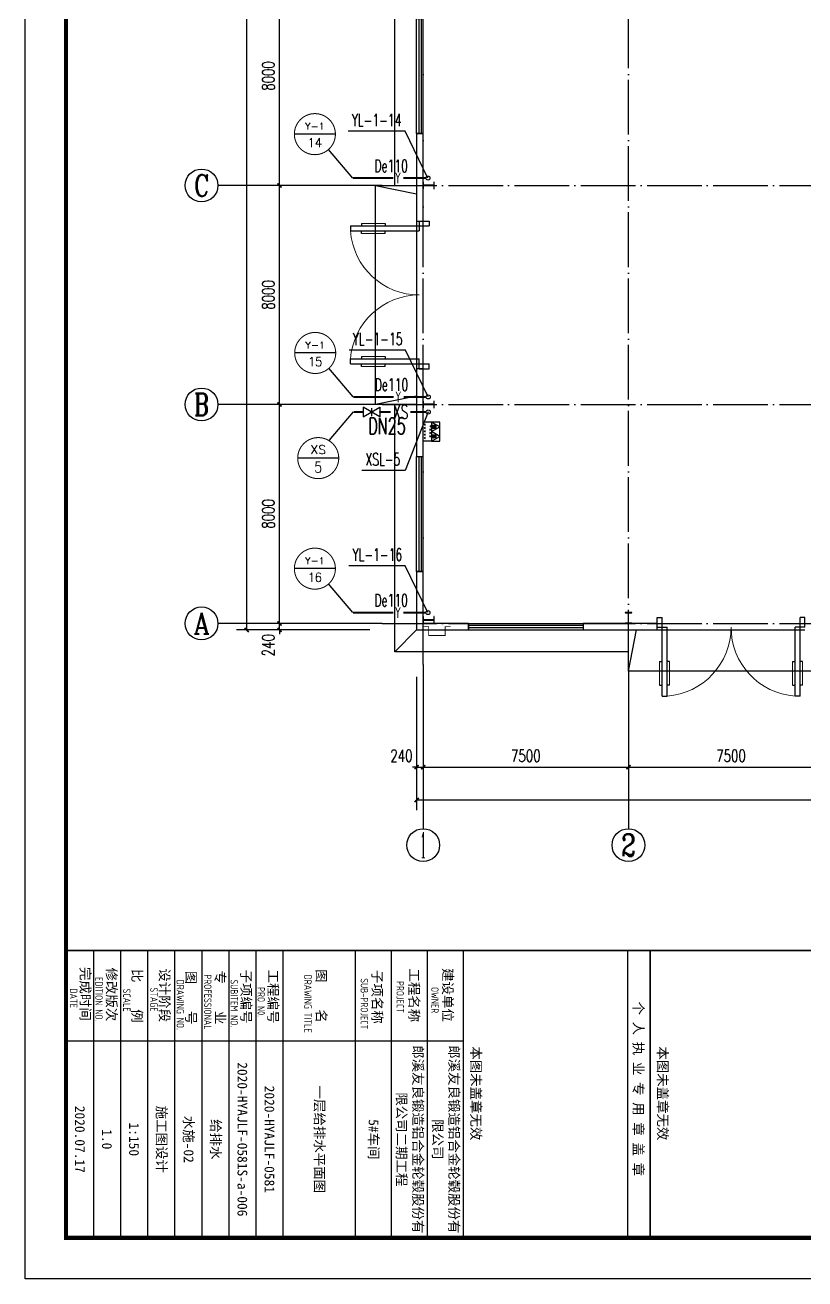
# Model space of a CAD drawing. Extents: x 14033796 to 29392202, y -1365078 to -465345.
# Drawn here: x 14681416 to 14709916, y -730593 to -684783 of the extents above; entities that cross this region are included whole.
import ezdxf
from ezdxf.enums import TextEntityAlignment as Align

# ---------------------------------------------------------------- set-up
doc = ezdxf.new("R2010")
doc.units = 0
doc.header["$LTSCALE"] = 1000
doc.header["$MEASUREMENT"] = 0
doc.linetypes.add('DOTE', pattern=[2.42, 2, -0.2, 0.02, -0.2])
for name, color, linetype in [('AXIS', 3, 'Continuous'), ('AXIS_TEXT', 7, 'Continuous'), ('COLUMN', 2, 'Continuous'), ('DIM_消防', 3, 'Continuous'), ('DIM_雨水', 3, 'Continuous'), ('DOTE', 8, 'DOTE'), ('EQUIP_消防', 7, 'Continuous'), ('PIPE-消防', 1, 'Continuous'), ('PIPE-雨水', 4, 'Continuous'), ('PUB_TITLE', 4, 'Continuous'), ('TEXT_消防', 7, 'Continuous'), ('TEXT_雨水', 7, 'Continuous'), ('TK', 4, 'Continuous'), ('TWT_TEXT', 7, 'Continuous'), ('VALVE_消防', 7, 'Continuous'), ('VPIPE-消防', 1, 'Continuous'), ('VPIPE-雨水', 4, 'Continuous'), ('WALL-PARAPET', 6, 'Continuous'), ('WINDOW', 4, 'Continuous')]:
    doc.layers.add(name, color=color, linetype=linetype)
doc.styles.add('_TCH_AXIS', font='COMPLEX', dxfattribs={"bigfont": 'GBCBIG'})
doc.styles.add('_TCH_DIM_T3', font='SIMPLEX', dxfattribs={"width": 0.705882, "bigfont": 'GBCBIG'})
doc.styles.add('_TWT_CIRCLE', font='COMPLEX', dxfattribs={"width": 1.1, "height": 3, "bigfont": 'HZTXT'})
doc.styles.add('_TWT_PIPEDN', font='SIMPLEX', dxfattribs={"width": 0.8, "height": 3, "bigfont": 'HZTXT'})
doc.styles.add('_TWT_PIPETEXT', font='COMPLEX', dxfattribs={"width": 0.8, "height": 2.5, "bigfont": 'HZTXT'})
doc.styles.add('_TWT_SERIAL', font='COMPLEX', dxfattribs={"width": 0.8, "height": 3, "bigfont": 'HZTXT'})
doc.styles.add('COMPLEX', font='COMPLEX')
doc.styles.add('TSSD_REIN', font='tssdeng.shx', dxfattribs={"width": 0.7, "bigfont": 'tssdchn.shx'})
doc.styles.add('图签宋体', font='', dxfattribs={"height": 300})
doc.styles.get('图签宋体').set_extended_font_data('NSimSun')
doc.dimstyles.new('_TCH_ARCH&&150', dxfattribs={"dimtxt": 446.25, "dimasz": 150, "dimexe": 375, "dimexo": 450, "dimgap": 189.375, "dimtad": 1, "dimdec": 0, "dimzin": 0, "dimdsep": 46, "dimtxsty": '_TCH_DIM_T3', "dimblk": 'ARCHTICK', "dimcen": 0.09, "dimclrt": 7, "dimazin": 2, "dimtfac": 1, "dimtdec": 0, "dimtix": 1, "dimtmove": 2, "dimatfit": 3, "dimfxl": 0, "dimtolj": 1, "dimtzin": 0, "dimarcsym": 0})

# ---------------------------------------------------------------- blocks, each defined once
blk = doc.blocks.new('A$C797E1D2B')
at = {"layer": 'COLUMN'}
h = blk.add_hatch(color=256, dxfattribs=at)
h.paths.add_polyline_path([(125, 400), (250, 400), (250, 388), (130, 388), (130, 200), (125, 200)])
h.paths.add_polyline_path([(0, 400), (125, 400), (125, 200), (120, 200), (120, 388), (0, 388)])
h.paths.add_polyline_path([(0, 12), (120, 12), (120, 200), (125, 200), (125, 0), (0, 0)])
h.paths.add_polyline_path([(125, 200), (130, 200), (130, 12), (250, 12), (250, 0), (125, 0)])
blk.add_lwpolyline([(250, 0), (250, 12), (130, 12), (130, 388), (250, 388), (250, 400), (0, 400), (0, 388), (120, 388), (120, 12), (0, 12), (0, 0)], close=True, dxfattribs=at)
blk = doc.blocks.new('消防软管卷盘')
blk.add_lwpolyline([(4963954, 151899), (4963954, 150312), (4964641, 150312), (4964641, 151899)], close=True)
for points, const_width in [([(4964134, 151704), (4964482, 151704)], 1), ([(4964134, 151566), (4964482, 151566)], 1), ([(4964134, 151428), (4964482, 151428)], 1), ([(4964134, 151290), (4964482, 151290)], 1), ([(4964134, 151152), (4964482, 151152)], 1), ([(4964134, 151014), (4964482, 151014)], 0.1), ([(4964134, 150876), (4964482, 150876)], 1), ([(4964134, 150738), (4964482, 150738)], 1), ([(4964150, 150600), (4964499, 150600)], 1), ([(4964150, 150462), (4964499, 150462)], 1)]:
    blk.add_lwpolyline(points, dxfattribs=dict(const_width=const_width))
for centre, start, end in [((4964134, 151636), 90, 270), ((4964134, 151360), 90, 270), ((4964134, 151084), 90, 270), ((4964134, 150808), 90, 270), ((4964482, 151498), 270, 90), ((4964482, 151222), 270, 90), ((4964482, 150946), 270, 90), ((4964499, 150670), 270, 90), ((4964150, 150532), 90, 270)]:
    blk.add_arc(centre, 69, start, end)
blk = doc.blocks.new('$TwtSys$00000546')
h = blk.add_hatch()
h.set_pattern_fill('ANSI31', color=256, scale=200, style=0)
h.set_pattern_definition([(45, (-38543.802, -6670.83), (-17.67767, 17.67767), [])])
h.paths.add_polyline_path([(-65, 174), (65, 174), (65, 44), (-65, 44)])
for points in [[(0, 344), (-198, 0), (198, 0)], [(-65, 174), (65, 174), (65, 44), (-65, 44)]]:
    blk.add_lwpolyline(points, close=True)
blk = doc.blocks.new('92623')
blk.add_lwpolyline([(8910066, 83014), (8909273, 83014), (8909273, 82670), (8910066, 82670)], close=True)
at = {"xscale": -0.5, "yscale": 0.5, "zscale": 0.5, "rotation": 89.99999999998747}
blk.add_blockref('消防软管卷盘', (8985223, 2565334), dxfattribs=at)
at = {"layer": 'EQUIP_消防', "rotation": 180}
for p in [(8909471, 83014), (8909868, 83014)]:
    blk.add_blockref('$TwtSys$00000546', p, dxfattribs=at)
blk = doc.blocks.new('GeYuanFrame_42705131', base_point=(20.09, 4.53))
at = {"layer": 'PUB_TITLE'}
blk.add_lwpolyline([(1013.09, 14.53), (1013.09, 111.33)], dxfattribs=at)
at = {"layer": 'TK'}
for p, q in [((991.09, 102.53), (1061.09, 102.53)), ((991.09, 93.73), (1061.09, 93.73)), ((991.09, 84.93), (1013.09, 84.93)), ((991.09, 84.93), (1061.09, 84.93)), ((991.09, 67.37), (1061.09, 67.37)), ((991.09, 67.33), (1061.09, 67.33)), ((991.09, 60.77), (1061.09, 60.77)), ((991.09, 54.17), (1061.09, 54.17)), ((991.09, 47.57), (1061.09, 47.57)), ((991.09, 40.97), (1061.09, 40.97)), ((991.09, 34.37), (1061.09, 34.37)), ((991.09, 27.77), (1061.09, 27.77)), ((991.09, 21.17), (1061.09, 21.17)), ((991.09, 14.53), (1061.09, 14.53))]:
    blk.add_line(p, q, dxfattribs=at)
blk.add_lwpolyline([(20.09, 4.53), (20.09, 598.53), (1071.09, 598.53), (1071.09, 4.53)], close=True, dxfattribs=at)
at = {"layer": 'TK', "const_width": 1}
blk.add_lwpolyline([(45.09, 588.53), (1061.09, 588.53), (1061.09, 14.53), (45.09, 14.53)], close=True, dxfattribs=at)
at = {"layer": 'TK'}
for points, const_width in [([(991.09, 588.53), (991.09, 14.53)], 0.4), ([(991.09, 156.83), (1061.09, 156.83)], 0.35), ([(991.09, 111.33), (1061.09, 111.33)], 0.35), ([(991.09, 67.37), (1061.09, 67.37)], 0.35)]:
    blk.add_lwpolyline(points, dxfattribs=dict(at, const_width=const_width))
blk.add_lwpolyline([(991.09, 151.33), (1061.09, 151.33)], dxfattribs=at)
at = {"layer": 'TK', "style": '图签宋体'}
for s, p in [('本图未盖章无效', (1014.43, 158.7)), ('个 人 执 业 专 用 章 盖 章', (1003.52, 152.77)), ('本图未盖章无效', (1014.43, 113.2)), ('建设单位', (995.39, 106.33)), ('工程名称', (995.47, 98.12)), ('子项名称', (995.85, 89.14)), ('图    名', (995.63, 75.5)), ('工程编号', (995.77, 63.77)), ('子项编号', (995.77, 57.19)), ('专    业', (996.01, 50.88)), ('图    号', (996.02, 43.77)), ('设计阶段', (995.45, 37.32)), ('比    例', (995.59, 30.63)), ('修改版次', (995.24, 24.41)), ('完成时间', (995.11, 18.02))]:
    blk.add_text(s, height=2.4, dxfattribs=at).set_placement(p)
at = {"layer": 'TK', "style": 'TSSD_REIN'}
for s, width, p in [('OWNER', 0.7, (999.98, 103.48)), ('PROJECT', 0.7, (998.52, 95.02)), ('SUB-PROJECT', 0.7, (997.86, 86.3)), ('DRAWING TITLE', 0.7, (996.97, 72.53)), ('PRO N0.', 0.7, (1000.01, 61.15)), ('SUBITEM NO.', 0.7, (998.15, 54.58)), ('PROFESSIONAL', 0.8, (996.88, 48.15)), ('DRAWING NO.', 0.7, (998.19, 41.45)), ('STAGE', 0.7, (1000.09, 35.03)), ('SCALE', 0.7, (1000.38, 28.42)), ('EDITION NO.', 0.8, (997.53, 21.64)), ('DATE', 0.7, (1000.33, 15.45))]:
    blk.add_text(s, height=1.8, dxfattribs=dict(at, width=width)).set_placement(p)
at = {"layer": 'TK', "char_height": 2.4, "width": 48, "attachment_point": 5, "style": '图签宋体'}
for s, insert in [('郎溪友良锻造铝合金轮毂股份有限公司', (1037.09, 106.93)), ('郎溪友良锻造铝合金轮毂股份有限公司二期工程', (1037.09, 98.13)), ('5#车间', (1037.09, 89.33)), ('一层给排水平面图', (1037.09, 76.13)), ('2020-HYAJLF-0581', (1037.09, 64.07)), ('2020-HYAJLF-0581S-a-006', (1037.09, 57.47)), ('给排水', (1037.09, 50.87)), ('水施-02', (1037.09, 44.27)), ('施工图设计', (1037.09, 37.67)), ('1:150', (1037.09, 31.07)), ('1.0', (1037.09, 24.47)), ('2020.07.17', (1037.09, 17.88))]:
    blk.add_mtext(s, dxfattribs=dict(at, insert=insert))
blk = doc.blocks.new('$DorLib2D$00000011')
for p, q in [((-0.4667, 0.4709), (-0.4667, -0.0625)), ((-0.4667, 0.4709), (-0.4333, 0.4709)), ((-0.4333, 0.4709), (-0.4333, 0.0042)), ((0.4333, 0.4709), (0.4333, 0.0042)), ((0.4667, 0.4709), (0.4333, 0.4709)), ((0.4667, 0.4709), (0.4667, -0.0625)), ((-0.4833, 0.3962), (-0.4667, 0.3962)), ((-0.4167, 0.3962), (-0.4333, 0.3962)), ((0.4167, 0.3962), (0.4333, 0.3962)), ((0.4833, 0.3962), (0.4667, 0.3962)), ((-0.4833, 0.2346), (-0.4667, 0.2346)), ((-0.4167, 0.2346), (-0.4333, 0.2346)), ((0.4167, 0.2346), (0.4333, 0.2346)), ((0.4833, 0.2346), (0.4667, 0.2346)), ((-0.5, 0.0042), (-0.4333, 0.0042)), ((-0.5, 0.0042), (-0.5, -0.0625)), ((0.5, 0.0042), (0.4333, 0.0042)), ((0.5, 0.0042), (0.5, -0.0625)), ((-0.5, -0.0625), (-0.4667, -0.0625)), ((0.5, -0.0625), (0.4667, -0.0625))]:
    blk.add_line(p, q)
at = {"lineweight": 13}
for p, q in [((-0.4833, 0.3962), (-0.4833, 0.2346)), ((-0.4167, 0.3962), (-0.4167, 0.2346)), ((0.4167, 0.3962), (0.4167, 0.2346)), ((0.4833, 0.3962), (0.4833, 0.2346))]:
    blk.add_line(p, q, dxfattribs=at)
for centre, start, end in [((-0.4667, 0.0042), 0, 85.90396), ((0.4667, 0.0042), 94.09604, 180)]:
    blk.add_arc(centre, 0.4667, start, end, dxfattribs=at)
blk = doc.blocks.new('$TCHSYS$WIN2D')
for p, q in [((-0.5, 0.5), (0.5, 0.5)), ((-0.5, 0.5), (-0.5, -0.5)), ((0.5, 0.5), (0.5, -0.5)), ((0.5, 0.167), (-0.5, 0.167)), ((0.5, -0.167), (-0.5, -0.167)), ((-0.5, -0.5), (0.5, -0.5))]:
    blk.add_line(p, q)
blk = doc.blocks.new('_AXISO')
blk.add_circle((0, 0), 0.5)
at = {"layer": 'AXIS_TEXT', "style": 'COMPLEX', "width": 1.041667}
blk.add_attdef('A', text='', height=0.56, dxfattribs=at).set_placement((-0.25, -0.28), (0.25, -0.28), align=Align.FIT)
blk = doc.blocks.new('_ArchTick')
at = {"color": 0, "linetype": 'ByBlock', "const_width": 0.4}
blk.add_lwpolyline([(-0.5, -0.5), (0.5, 0.5)], dxfattribs=at)
blk = doc.blocks.new('*D63')
at = {"layer": 'AXIS', "color": 0, "lineweight": -2}
for p, q in [((14695726, -708593), (14695726, -713468)), ((14756206, -708593), (14756206, -713468)), ((14695726, -713093), (14756206, -713093))]:
    blk.add_line(p, q, dxfattribs=at)
at = {"layer": 'Defpoints', "color": 0}
for p in [(14695726, -708143), (14756206, -708143), (14756206, -713093)]:
    blk.add_point(p, dxfattribs=at)
at = {"layer": 'AXIS', "color": 0, "lineweight": -2, "xscale": 150, "yscale": 150, "zscale": 150, "rotation": 180}
blk.add_blockref('_ArchTick', (14695726, -713093), dxfattribs=at)
at = {"layer": 'AXIS', "color": 0, "lineweight": -2, "xscale": 150, "yscale": 150, "zscale": 150}
blk.add_blockref('_ArchTick', (14756206, -713093), dxfattribs=at)
at = {"layer": 'AXIS', "color": 7, "insert": (14725966, -712680), "char_height": 446.2, "attachment_point": 5, "style": '_TCH_DIM_T3'}
blk.add_mtext('\\A1;60480', dxfattribs=at)
blk = doc.blocks.new('*D64')
at = {"layer": 'AXIS', "color": 0, "lineweight": -2}
for p, q in [((14695726, -708593), (14695726, -712268)), ((14695966, -708593), (14695966, -712268)), ((14695726, -711893), (14695576, -711893)), ((14695726, -711893), (14695966, -711893)), ((14695966, -711893), (14696116, -711893))]:
    blk.add_line(p, q, dxfattribs=at)
at = {"layer": 'Defpoints', "color": 0}
for p in [(14695726, -708143), (14695966, -708143), (14695966, -711893)]:
    blk.add_point(p, dxfattribs=at)
at = {"layer": 'AXIS', "color": 0, "lineweight": -2, "xscale": 150, "yscale": 150, "zscale": 150}
blk.add_blockref('_ArchTick', (14695726, -711893), dxfattribs=at)
at = {"layer": 'AXIS', "color": 0, "lineweight": -2, "xscale": 150, "yscale": 150, "zscale": 150, "rotation": 180}
blk.add_blockref('_ArchTick', (14695966, -711893), dxfattribs=at)
at = {"layer": 'AXIS', "color": 7, "insert": (14695171, -711480), "char_height": 446.2, "attachment_point": 5, "style": '_TCH_DIM_T3'}
blk.add_mtext('\\A1;240', dxfattribs=at)
blk = doc.blocks.new('*D65')
at = {"layer": 'AXIS', "color": 0, "lineweight": -2}
for p, q in [((14695966, -708593), (14695966, -712268)), ((14703466, -708593), (14703466, -712268)), ((14695966, -711893), (14703466, -711893))]:
    blk.add_line(p, q, dxfattribs=at)
at = {"layer": 'Defpoints', "color": 0}
for p in [(14695966, -708143), (14703466, -708143), (14703466, -711893)]:
    blk.add_point(p, dxfattribs=at)
at = {"layer": 'AXIS', "color": 0, "lineweight": -2, "xscale": 150, "yscale": 150, "zscale": 150, "rotation": 180}
blk.add_blockref('_ArchTick', (14695966, -711893), dxfattribs=at)
at = {"layer": 'AXIS', "color": 0, "lineweight": -2, "xscale": 150, "yscale": 150, "zscale": 150}
blk.add_blockref('_ArchTick', (14703466, -711893), dxfattribs=at)
at = {"layer": 'AXIS', "color": 7, "insert": (14699716, -711480), "char_height": 446.2, "attachment_point": 5, "style": '_TCH_DIM_T3'}
blk.add_mtext('\\A1;7500', dxfattribs=at)
blk = doc.blocks.new('*D66')
at = {"layer": 'AXIS', "color": 0, "lineweight": -2}
for p, q in [((14703466, -708593), (14703466, -712268)), ((14710966, -708593), (14710966, -712268)), ((14703466, -711893), (14710966, -711893))]:
    blk.add_line(p, q, dxfattribs=at)
at = {"layer": 'Defpoints', "color": 0}
for p in [(14703466, -708143), (14710966, -708143), (14710966, -711893)]:
    blk.add_point(p, dxfattribs=at)
at = {"layer": 'AXIS', "color": 0, "lineweight": -2, "xscale": 150, "yscale": 150, "zscale": 150, "rotation": 180}
blk.add_blockref('_ArchTick', (14703466, -711893), dxfattribs=at)
at = {"layer": 'AXIS', "color": 0, "lineweight": -2, "xscale": 150, "yscale": 150, "zscale": 150}
blk.add_blockref('_ArchTick', (14710966, -711893), dxfattribs=at)
at = {"layer": 'AXIS', "color": 7, "insert": (14707216, -711480), "char_height": 446.2, "attachment_point": 5, "style": '_TCH_DIM_T3'}
blk.add_mtext('\\A1;7500', dxfattribs=at)
blk = doc.blocks.new('*D85')
at = {"layer": 'AXIS', "color": 0, "lineweight": -2}
for p, q in [((14694016, -586403), (14689141, -586403)), ((14689516, -706883), (14689516, -586403)), ((14694016, -706883), (14689141, -706883))]:
    blk.add_line(p, q, dxfattribs=at)
at = {"layer": 'Defpoints', "color": 0}
for p in [(14689516, -586403), (14694466, -586403), (14694466, -706883)]:
    blk.add_point(p, dxfattribs=at)
at = {"layer": 'AXIS', "color": 0, "lineweight": -2, "xscale": 150, "yscale": 150, "zscale": 150}
for p, rotation in [((14689516, -586403), 90), ((14689516, -706883), 270)]:
    blk.add_blockref('_ArchTick', p, dxfattribs=dict(at, rotation=rotation))
at = {"layer": 'AXIS', "color": 7, "insert": (14689104, -646643), "char_height": 446.2, "attachment_point": 5, "rotation": 90, "style": '_TCH_DIM_T3'}
blk.add_mtext('\\A1;120480', dxfattribs=at)
blk = doc.blocks.new('*D86')
at = {"layer": 'AXIS', "color": 0, "lineweight": -2}
for p, q in [((14694016, -706643), (14690341, -706643)), ((14690716, -706643), (14690716, -706493)), ((14690716, -706883), (14690716, -706643)), ((14694016, -706883), (14690341, -706883)), ((14690716, -706883), (14690716, -707033))]:
    blk.add_line(p, q, dxfattribs=at)
at = {"layer": 'Defpoints', "color": 0}
for p in [(14690716, -706643), (14694466, -706643), (14694466, -706883)]:
    blk.add_point(p, dxfattribs=at)
at = {"layer": 'AXIS', "color": 0, "lineweight": -2, "xscale": 150, "yscale": 150, "zscale": 150}
for p, rotation in [((14690716, -706643), 270), ((14690716, -706883), 90)]:
    blk.add_blockref('_ArchTick', p, dxfattribs=dict(at, rotation=rotation))
at = {"layer": 'AXIS', "color": 7, "insert": (14690304, -707438), "char_height": 446.2, "attachment_point": 5, "rotation": 90, "style": '_TCH_DIM_T3'}
blk.add_mtext('\\A1;240', dxfattribs=at)
blk = doc.blocks.new('*D87')
at = {"layer": 'AXIS', "color": 0, "lineweight": -2}
for p, q in [((14694016, -698643), (14690341, -698643)), ((14690716, -706643), (14690716, -698643)), ((14694016, -706643), (14690341, -706643))]:
    blk.add_line(p, q, dxfattribs=at)
at = {"layer": 'Defpoints', "color": 0}
for p in [(14690716, -698643), (14694466, -698643), (14694466, -706643)]:
    blk.add_point(p, dxfattribs=at)
at = {"layer": 'AXIS', "color": 0, "lineweight": -2, "xscale": 150, "yscale": 150, "zscale": 150}
for p, rotation in [((14690716, -698643), 90), ((14690716, -706643), 270)]:
    blk.add_blockref('_ArchTick', p, dxfattribs=dict(at, rotation=rotation))
at = {"layer": 'AXIS', "color": 7, "insert": (14690304, -702643), "char_height": 446.2, "attachment_point": 5, "rotation": 90, "style": '_TCH_DIM_T3'}
blk.add_mtext('\\A1;8000', dxfattribs=at)
blk = doc.blocks.new('*D88')
at = {"layer": 'AXIS', "color": 0, "lineweight": -2}
for p, q in [((14694016, -690643), (14690341, -690643)), ((14690716, -698643), (14690716, -690643)), ((14694016, -698643), (14690341, -698643))]:
    blk.add_line(p, q, dxfattribs=at)
at = {"layer": 'Defpoints', "color": 0}
for p in [(14690716, -690643), (14694466, -690643), (14694466, -698643)]:
    blk.add_point(p, dxfattribs=at)
at = {"layer": 'AXIS', "color": 0, "lineweight": -2, "xscale": 150, "yscale": 150, "zscale": 150}
for p, rotation in [((14690716, -690643), 90), ((14690716, -698643), 270)]:
    blk.add_blockref('_ArchTick', p, dxfattribs=dict(at, rotation=rotation))
at = {"layer": 'AXIS', "color": 7, "insert": (14690304, -694643), "char_height": 446.2, "attachment_point": 5, "rotation": 90, "style": '_TCH_DIM_T3'}
blk.add_mtext('\\A1;8000', dxfattribs=at)
blk = doc.blocks.new('*D89')
at = {"layer": 'AXIS', "color": 0, "lineweight": -2}
for p, q in [((14694016, -682643), (14690341, -682643)), ((14690716, -690643), (14690716, -682643)), ((14694016, -690643), (14690341, -690643))]:
    blk.add_line(p, q, dxfattribs=at)
at = {"layer": 'Defpoints', "color": 0}
for p in [(14690716, -682643), (14694466, -682643), (14694466, -690643)]:
    blk.add_point(p, dxfattribs=at)
at = {"layer": 'AXIS', "color": 0, "lineweight": -2, "xscale": 150, "yscale": 150, "zscale": 150}
for p, rotation in [((14690716, -682643), 90), ((14690716, -690643), 270)]:
    blk.add_blockref('_ArchTick', p, dxfattribs=dict(at, rotation=rotation))
at = {"layer": 'AXIS', "color": 7, "insert": (14690304, -686643), "char_height": 446.2, "attachment_point": 5, "rotation": 90, "style": '_TCH_DIM_T3'}
blk.add_mtext('\\A1;8000', dxfattribs=at)
blk = doc.blocks.new('$VALVE$00000296')
for points in [[(-125, 72), (-125, -72), (125, 72), (125, -72), (-125, 72)], [(0, 60), (0, -64)]]:
    blk.add_lwpolyline(points)
for p in [(-125, 0), (125, 0)]:
    blk.add_point(p)

msp = doc.modelspace()

# ---------------------------------------------------------------- linework, layer by layer
at = {"color": 8, "ltscale": 0.5}
for p, q in [((14694226.1, -690642.5), (14695726.1, -690942.5)), ((14695726.1, -698342.5), (14694226.1, -698642.5)), ((14694926.1, -707682.5), (14695726.1, -706882.5)), ((14703466.1, -708382.5), (14703766.1, -706882.5))]:
    msp.add_line(p, q, dxfattribs=at)
for points in [[(14694926.1, -690642.5), (14694926.1, -650642.5)], [(14695726.1, -698642.5), (14694226.1, -698642.5), (14694226.1, -690642.5), (14695726.1, -690642.5)], [(14703466.1, -707682.5), (14694926.1, -707682.5), (14694926.1, -698642.5)], [(14710966.1, -706882.5), (14710966.1, -708382.5), (14703466.1, -708382.5), (14703466.1, -706882.5)]]:
    msp.add_lwpolyline(points, dxfattribs=at)
at = {"color": 8, "const_width": 30}
msp.add_lwpolyline([(14695966.1, -706762.5), (14696166.1, -706762.5), (14696166.1, -707082.5), (14696766.1, -707082.5), (14696766.1, -706762.5), (14696966.1, -706762.5)], dxfattribs=at)
at = {"layer": 'AXIS'}
for p, q in [((14694466.1, -690642.5), (14688466.1, -690642.5)), ((14694466.1, -698642.5), (14688466.1, -698642.5)), ((14694466.1, -706642.5), (14688466.1, -706642.5)), ((14695966.1, -708142.5), (14695966.1, -714142.5)), ((14703466.1, -708142.5), (14703466.1, -714142.5))]:
    msp.add_line(p, q, dxfattribs=at)
at = {"layer": 'DIM_消防'}
for p, q in [((14692757.3, -688767.5), (14691257.3, -688767.5)), ((14693397, -690372.7), (14692505.5, -689324.3)), ((14692769.3, -696762.5), (14691269.3, -696762.5)), ((14693409, -698367.7), (14692517.5, -697319.3)), ((14693409, -698917.3), (14692517.5, -699965.7)), ((14696149.3, -698917.3), (14695311.4, -701052.1, 3000)), ((14692879.3, -700604), (14691379.3, -700604)), ((14695311.4, -701052.1, 3000), (14693723.9, -701052.1, 3000)), ((14692757.3, -704642.5), (14691257.3, -704642.5)), ((14693397, -706247.7), (14692505.5, -705199.3))]:
    msp.add_line(p, q, dxfattribs=at)
at = {"layer": 'DIM_消防', "const_width": 37.5}
for points in [[(14692757.3, -688767.5, 1), (14691257.3, -688767.5, 1)], [(14692769.3, -696762.5, 1), (14691269.3, -696762.5, 1)], [(14692879.3, -700604, 1), (14691379.3, -700604, 1)], [(14692757.3, -704642.5, 1), (14691257.3, -704642.5, 1)]]:
    msp.add_lwpolyline(points, format="xyb", close=True, dxfattribs=at)
at = {"layer": 'DIM_雨水'}
for p, q in [((14695303.3, -688660.9), (14693220.4, -688660.9)), ((14696137.3, -690372.7), (14695303.3, -688660.9)), ((14695315.3, -696655.9), (14693259.7, -696655.9)), ((14696149.3, -698367.7), (14695315.3, -696655.9)), ((14695303.3, -704535.9), (14693247.7, -704535.9)), ((14696137.3, -706247.7), (14695303.3, -704535.9))]:
    msp.add_line(p, q, dxfattribs=at)
at = {"layer": 'DOTE'}
for p, q in [((14695966.1, -708142.5), (14695966.1, -585142.5)), ((14703466.1, -708142.5), (14703466.1, -585142.5)), ((14694466.1, -690642.5), (14757466.1, -690642.5)), ((14694466.1, -698642.5), (14757466.1, -698642.5)), ((14694466.1, -706642.5), (14757466.1, -706642.5))]:
    msp.add_line(p, q, dxfattribs=at)
at = {"layer": 'PIPE-消防', "linetype": 'Continuous', "const_width": 70}
for points in [[(14693777.4, -698917.3), (14693425.7, -698917.3)], [(14694772.2, -698917.3), (14694377.4, -698917.3)], [(14696049.3, -698917.3), (14695490.3, -698917.3)]]:
    msp.add_lwpolyline(points, dxfattribs=at)
at = {"layer": 'PIPE-雨水', "linetype": 'Continuous', "ltscale": 0.75, "const_width": 75}
for points in [[(14694876.6, -690372.7), (14693397, -690372.7)], [(14696062.3, -690372.7), (14695243.7, -690372.7)], [(14694888.6, -698367.7), (14693409, -698367.7)], [(14696074.3, -698367.7), (14695255.7, -698367.7)], [(14694876.6, -706247.7), (14693397, -706247.7)], [(14696062.3, -706247.7), (14695243.7, -706247.7)]]:
    msp.add_lwpolyline(points, dxfattribs=at)
at = {"layer": 'VPIPE-消防', "linetype": 'Continuous'}
msp.add_circle((14696149.3, -698917.3), 75, dxfattribs=at)
at = {"layer": 'VPIPE-雨水', "linetype": 'Continuous'}
for centre in [(14696137.3, -690372.7), (14696149.3, -698367.7), (14696137.3, -706247.7)]:
    msp.add_circle(centre, 75, dxfattribs=at)
at = {"layer": 'WALL-PARAPET'}
for p, q in [((14695726.1, -688742.5), (14695726.1, -691942.5)), ((14695966.1, -688742.5), (14695726.1, -688742.5)), ((14695966.1, -691942.5), (14695966.1, -688742.5)), ((14695726.1, -691942.5), (14695966.1, -691942.5)), ((14695726.1, -697342.5), (14695726.1, -700542.5)), ((14695966.1, -697342.5), (14695726.1, -697342.5)), ((14695966.1, -700542.5), (14695966.1, -697342.5)), ((14695726.1, -700542.5), (14695966.1, -700542.5)), ((14695966.1, -704742.5), (14695726.1, -704742.5)), ((14695726.1, -704742.5), (14695726.1, -706882.5)), ((14695966.1, -706642.5), (14695966.1, -704742.5)), ((14697616.1, -706642.5), (14695966.1, -706642.5)), ((14697616.1, -706882.5), (14697616.1, -706642.5)), ((14704516.1, -706642.5), (14701816.1, -706642.5)), ((14701816.1, -706642.5), (14701816.1, -706882.5)), ((14704516.1, -706882.5), (14704516.1, -706642.5)), ((14695726.1, -706882.5), (14697616.1, -706882.5)), ((14701816.1, -706882.5), (14704516.1, -706882.5))]:
    msp.add_line(p, q, dxfattribs=at)
at = {"layer": 'WINDOW'}
for p, q in [((14695726.1, -691942.5), (14695726.1, -697342.5)), ((14704516.1, -706882.5), (14709916.1, -706882.5))]:
    msp.add_line(p, q, dxfattribs=at)

# ---------------------------------------------------------------- block references
for name, p, xscale, yscale, zscale, rotation in [('GeYuanFrame_42705131', (14681416.1, -572942.5), 150, 150, 150, 270), ('92623', (14769487.2, -8557963.4), 0.882, 0.882, 0.882, 90)]:
    msp.add_blockref(name, p, dxfattribs=dict(xscale=xscale, yscale=yscale, zscale=zscale, rotation=rotation))
for p, rotation in [((14695966.1, -690517.5), 270), ((14695966.1, -698517.5), 270), ((14703591.1, -706242.5), 180), ((14695966.1, -706392.5), 270)]:
    msp.add_blockref('A$C797E1D2B', p, dxfattribs=dict(rotation=rotation))
at = {"layer": 'AXIS'}
ref = msp.add_blockref('_AXISO', (14687866.1, -690642.5), dxfattribs=dict(at, xscale=1200, yscale=1200, zscale=1200))
ref.add_attrib('A', 'C', dxfattribs={"layer": 'AXIS_TEXT', "ltscale": 0.5, "height": 781.2, "style": '_TCH_AXIS'}).set_placement((14687587.1, -691033.1), (14688145.1, -691033.1), align=Align.FIT)
ref = msp.add_blockref('_AXISO', (14687866.1, -698642.5), dxfattribs=dict(at, xscale=1200, yscale=1200, zscale=1200))
ref.add_attrib('A', 'B', dxfattribs={"layer": 'AXIS_TEXT', "ltscale": 0.5, "height": 798.8, "style": '_TCH_AXIS', "width": 0.823529}).set_placement((14687599.9, -699041.9), (14688132.4, -699041.9), align=Align.FIT)
ref = msp.add_blockref('_AXISO', (14687866.1, -706642.5), dxfattribs=dict(at, xscale=1200, yscale=1200, zscale=1200))
ref.add_attrib('A', 'A', dxfattribs={"layer": 'AXIS_TEXT', "ltscale": 0.5, "height": 763.6, "style": '_TCH_AXIS', "width": 0.888889}).set_placement((14687575.2, -707024.3), (14688157, -707024.3), align=Align.FIT)
ref = msp.add_blockref('_AXISO', (14695966.1, -714742.5), dxfattribs=dict(at, xscale=1200, yscale=1200, zscale=1200))
ref.add_attrib('A', '1', dxfattribs={"layer": 'AXIS_TEXT', "ltscale": 0.5, "height": 933.9, "style": '_TCH_AXIS', "width": 0.555556}).set_placement((14695855, -715209.5), (14696077.3, -715209.5), align=Align.FIT)
ref = msp.add_blockref('_AXISO', (14703466.1, -714742.5), dxfattribs=dict(at, xscale=1200, yscale=1200, zscale=1200))
ref.add_attrib('A', '2', dxfattribs={"layer": 'AXIS_TEXT', "ltscale": 0.5, "height": 798.8, "style": '_TCH_AXIS'}).set_placement((14703199.9, -715141.9), (14703732.4, -715141.9), align=Align.FIT)
at = {"layer": 'VALVE_消防', "xscale": -2.4, "yscale": -2.4, "zscale": 2.4, "rotation": 180}
msp.add_blockref('$VALVE$00000296', (14694077.4, -698917.3), dxfattribs=at)
at = {"layer": 'WINDOW', "rotation": 270}
for name, p, xscale, yscale, zscale in [('$TCHSYS$WIN2D', (14695846.1, -686642.5), -4200, -240, -4200), ('$DorLib2D$00000011', (14695846.1, -694642.5), 5400, -5400, 5400), ('$TCHSYS$WIN2D', (14695846.1, -702642.5), -4200, -240, -4200)]:
    msp.add_blockref(name, p, dxfattribs=dict(at, xscale=xscale, yscale=yscale, zscale=zscale))
at = {"layer": 'WINDOW'}
for name, p, xscale, yscale, zscale in [('$TCHSYS$WIN2D', (14699716.1, -706762.5), 4200, 240, 4200), ('$DorLib2D$00000011', (14707216.1, -706762.5), 5400, -5400, 5400)]:
    msp.add_blockref(name, p, dxfattribs=dict(at, xscale=xscale, yscale=yscale, zscale=zscale))

# ---------------------------------------------------------------- texts
at = {"layer": 'DIM_消防', "color": 7, "style": '_TWT_CIRCLE'}
for s, height, p, p2 in [('Y-1', 245.45, (14691647.3, -688602.5), (14692367.3, -688602.5)), ('14', 329.14, (14691740.1, -689245.3), (14692274.6, -689245.3)), ('Y-1', 245.45, (14691659.3, -696597.5), (14692379.3, -696597.5)), ('15', 336.64, (14691763.6, -697246.6), (14692275, -697246.6)), ('XS', 317.96, (14691846.2, -700453.4), (14692412.5, -700453.4)), ('5', 388.1, (14691987, -701131.4), (14692271.6, -701131.4)), ('Y-1', 245.45, (14691647.3, -704477.5), (14692367.3, -704477.5)), ('16', 336.64, (14691751.6, -705126.6), (14692263, -705126.6))]:
    msp.add_text(s, height=height, dxfattribs=at).set_placement(p, p2, align=Align.FIT)
at = {"layer": 'TEXT_消防', "style": '_TWT_PIPETEXT', "width": 0.64}
msp.add_text('XS', height=500, dxfattribs=at).set_placement((14694872.2, -699167.3))
at = {"layer": 'TEXT_消防', "linetype": 'Continuous', "style": '_TWT_PIPEDN', "width": 0.64}
msp.add_text('DN25', height=600, dxfattribs=at).set_placement((14693962.8, -699729.7))
at = {"layer": 'TEXT_雨水', "linetype": 'Continuous', "style": '_TWT_PIPEDN', "width": 0.64}
for p in [(14694184.3, -690151.6), (14694196.3, -698146.6), (14694184.3, -706026.6)]:
    msp.add_text('De110', height=450, dxfattribs=at).set_placement(p)
at = {"layer": 'TEXT_雨水', "style": '_TWT_PIPETEXT', "width": 0.64}
for p in [(14694951.6, -690560.2), (14694963.6, -698555.2), (14694951.6, -706435.2)]:
    msp.add_text('Y', height=375, dxfattribs=at).set_placement(p)
at = {"layer": 'TWT_TEXT', "style": '_TWT_SERIAL', "width": 0.64}
for s, p in [('YL-1-14', (14693355.4, -688480.9)), ('YL-1-15', (14693394.7, -696475.9)), ('XSL-5', (14693858.9, -700872.1, 3000)), ('YL-1-16', (14693382.7, -704355.9))]:
    msp.add_text(s, height=450, dxfattribs=at).set_placement(p)

# ---------------------------------------------------------------- dimensions: what is measured, and where the dimension line sits
at = {"layer": 'AXIS'}
for p1, p2, distance, text, picture, middle in [((14694466.1, -706882.5), (14694466.1, -586402.5), 4950, '120480', '*D85', (14689103.6, -646642.5)), ((14694466.1, -690642.5), (14694466.1, -682642.5), 3750, '8000', '*D89', (14690303.6, -686642.5)), ((14694466.1, -698642.5), (14694466.1, -690642.5), 3750, '8000', '*D88', (14690303.6, -694642.5)), ((14694466.1, -706642.5), (14694466.1, -698642.5), 3750, '8000', '*D87', (14690303.6, -702642.5)), ((14695726.1, -708142.5), (14756206.1, -708142.5), -4950, '60480', '*D63', (14725966.1, -712680)), ((14695966.1, -708142.5), (14703466.1, -708142.5), -3750, '7500', '*D65', (14699716.1, -711480)), ((14703466.1, -708142.5), (14710966.1, -708142.5), -3750, '7500', '*D66', (14707216.1, -711480))]:
    dim = msp.add_aligned_dim(p1=p1, p2=p2, distance=distance, text=text, dimstyle='_TCH_ARCH&&150', dxfattribs=at)
    dim.commit()
    dim.dimension.update_dxf_attribs({"geometry": picture, "text_midpoint": middle})
for base, p1, p2, angle, picture, middle in [((14690716.1, -706642.5), (14694466.1, -706882.5), (14694466.1, -706642.5), 90, '*D86', (14690303.6, -707437.5)), ((14695966.1, -711892.5), (14695726.1, -708142.5), (14695966.1, -708142.5), 0, '*D64', (14695171.1, -711480))]:
    dim = msp.add_linear_dim(base=base, p1=p1, p2=p2, angle=angle, text='240', dimstyle='_TCH_ARCH&&150', dxfattribs=at)
    dim.commit()
    dim.dimension.update_dxf_attribs({"geometry": picture, "text_midpoint": middle, "dimtype": 161})

doc.saveas('drawing.dxf')
